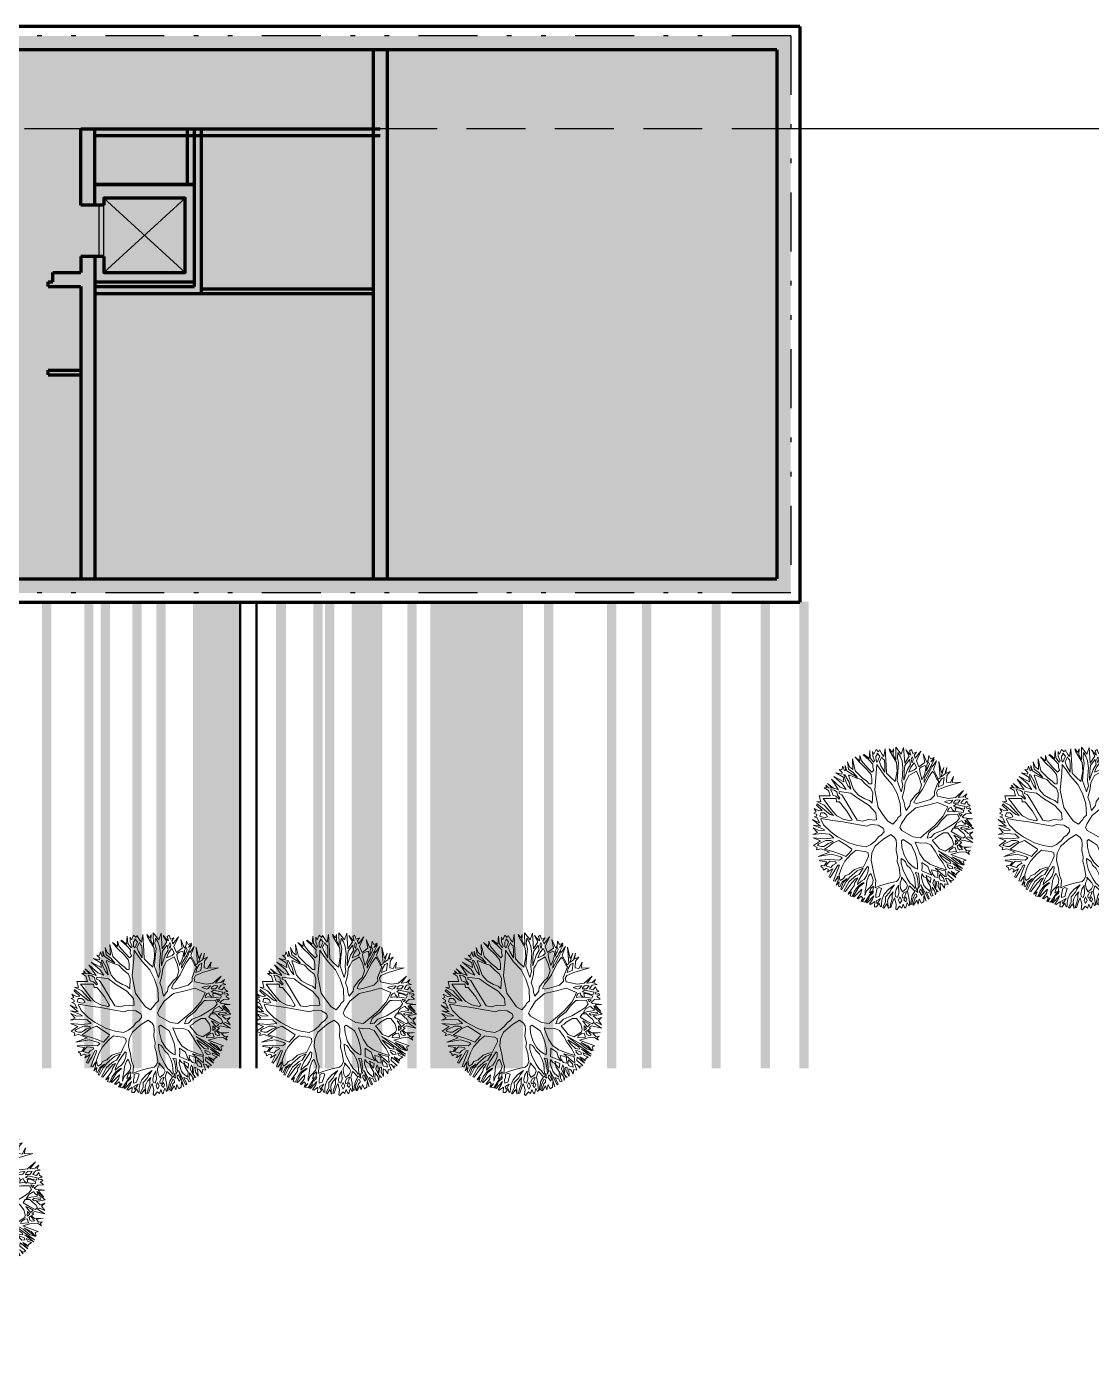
# Model space of a CAD drawing. Header units: metres. Extents: x -664657 to -643449, y -1076720 to -1062383.
# Drawn here: x -643548.4 to -643525.46, y -1071303.68 to -1071275.03 of the extents above; entities that cross this region are included whole.
import ezdxf

# ---------------------------------------------------------------- set-up
doc = ezdxf.new("R2010")
doc.units = ezdxf.units.M
doc.header["$LTSCALE"] = 0.1
doc.linetypes.add('DASHED', pattern=[19.05, 12.7, -6.35])
doc.linetypes.add('DIVIDE', pattern=[31.75, 12.7, -6.35, 0, -6.35, 0, -6.35])
doc.layers.get('0').update_dxf_attribs({"color": 8, "lineweight": 9})
doc.layers.add('AA_THER_silná', color=1, linetype='Continuous', lineweight=70)
doc.layers.add('AA_THER_STAFAZ', color=252, linetype='Continuous', lineweight=0)
for name, color, linetype in [('AA_THER_slabá', 4, 'Continuous'), ('AA_THER_srafy', 52, 'Continuous'), ('AA_THER_ZELEŇ', 53, 'Continuous'), ('AA_THER_čerchovaná', 84, 'DIVIDE'), ('AA_THER_čárkovaná', 5, 'DASHED')]:
    doc.layers.add(name, color=color, linetype=linetype)

# ---------------------------------------------------------------- blocks, each defined once
blk = doc.blocks.new('A$C0C461CEA')
for p, q in [((0.063, 0.606), (-0.009, 0.765)), ((-0.009, 0.765), (0.101, 0.706)), ((0.101, 0.706), (0.094, 0.804)), ((0.094, 0.804), (0.195, 0.61)), ((0.214, 0.725), (0.134, 0.788)), ((0.134, 0.788), (0.212, 0.751)), ((0.191, 0.795), (0.205, 0.826)), ((0.231, 0.749), (0.191, 0.795)), ((0.205, 0.826), (0.247, 0.779)), ((0.212, 0.751), (0.231, 0.749)), ((0.247, 0.779), (0.283, 0.818)), ((0.283, 0.818), (0.273, 0.766)), ((0.273, 0.766), (0.303, 0.735)), ((0.303, 0.735), (0.335, 0.855)), ((0.335, 0.855), (0.332, 0.706)), ((0.448, 0.732), (0.381, 0.832)), ((0.381, 0.832), (0.473, 0.745)), ((0.483, 0.777), (0.463, 0.845)), ((0.463, 0.845), (0.503, 0.812)), ((0.473, 0.745), (0.483, 0.777)), ((0.49, 0.711), (0.491, 0.762)), ((0.491, 0.762), (0.519, 0.739)), ((0.503, 0.812), (0.541, 0.849)), ((0.541, 0.849), (0.523, 0.775)), ((0.523, 0.775), (0.552, 0.829)), ((0.552, 0.829), (0.55, 0.733)), ((0.572, 0.716), (0.592, 0.82)), ((0.592, 0.82), (0.599, 0.69)), ((0.732, 0.619), (0.623, 0.824)), ((0.623, 0.824), (0.721, 0.691)), ((0.721, 0.691), (0.725, 0.772)), ((0.725, 0.772), (0.739, 0.638)), ((0.773, 0.691), (0.762, 0.79)), ((0.762, 0.79), (0.78, 0.708)), ((0.782, 0.71), (0.826, 0.755)), ((0.826, 0.755), (0.807, 0.687)), ((-0.291, 0.473), (-0.326, 0.577)), ((-0.326, 0.577), (-0.279, 0.488)), ((-0.256, 0.522), (-0.284, 0.582)), ((-0.284, 0.582), (-0.25, 0.553)), ((-0.25, 0.553), (-0.251, 0.627)), ((-0.251, 0.627), (-0.205, 0.61)), ((-0.215, 0.587), (-0.164, 0.562)), ((-0.208, 0.57), (-0.215, 0.587)), ((-0.212, 0.536), (-0.208, 0.57)), ((-0.205, 0.61), (-0.205, 0.641)), ((-0.205, 0.641), (-0.143, 0.596)), ((-0.164, 0.562), (-0.163, 0.47)), ((-0.143, 0.596), (-0.108, 0.579)), ((-0.134, 0.562), (-0.138, 0.487)), ((-0.108, 0.579), (-0.136, 0.688)), ((-0.136, 0.688), (-0.031, 0.479)), ((-0.111, 0.544), (-0.134, 0.562)), ((-0.062, 0.681), (-0.084, 0.71)), ((-0.084, 0.71), (-0.025, 0.681)), ((0.086, 0.573), (-0.062, 0.681)), ((-0.025, 0.681), (-0.029, 0.73)), ((-0.029, 0.73), (-0.001, 0.656)), ((-0.001, 0.656), (0.063, 0.606)), ((0.049, 0.709), (0.1, 0.674)), ((0.071, 0.64), (0.049, 0.709)), ((0.115, 0.58), (0.071, 0.64)), ((0.141, 0.467), (0.086, 0.573)), ((0.1, 0.674), (0.148, 0.626)), ((0.154, 0.458), (0.115, 0.58)), ((0.148, 0.626), (0.198, 0.54)), ((0.195, 0.61), (0.214, 0.725)), ((0.212, 0.581), (0.226, 0.644)), ((0.236, 0.499), (0.212, 0.581)), ((0.226, 0.644), (0.236, 0.684)), ((0.236, 0.684), (0.278, 0.625)), ((0.256, 0.734), (0.28, 0.713)), ((0.257, 0.695), (0.256, 0.734)), ((0.272, 0.676), (0.257, 0.695)), ((0.278, 0.625), (0.267, 0.543)), ((0.291, 0.657), (0.272, 0.676)), ((0.28, 0.713), (0.29, 0.678)), ((0.29, 0.678), (0.291, 0.657)), ((0.298, 0.594), (0.316, 0.668)), ((0.299, 0.519), (0.298, 0.594)), ((0.359, 0.578), (0.299, 0.519)), ((0.316, 0.668), (0.354, 0.641)), ((0.392, 0.572), (0.318, 0.477)), ((0.332, 0.706), (0.398, 0.641)), ((0.354, 0.641), (0.373, 0.618)), ((0.373, 0.618), (0.359, 0.578)), ((0.469, 0.501), (0.392, 0.572)), ((0.398, 0.641), (0.448, 0.732)), ((0.419, 0.639), (0.417, 0.618)), ((0.417, 0.618), (0.449, 0.568)), ((0.438, 0.663), (0.419, 0.639)), ((0.471, 0.697), (0.438, 0.663)), ((0.449, 0.568), (0.492, 0.518)), ((0.482, 0.682), (0.471, 0.697)), ((0.492, 0.669), (0.482, 0.682)), ((0.505, 0.682), (0.49, 0.711)), ((0.503, 0.634), (0.492, 0.669)), ((0.512, 0.575), (0.503, 0.634)), ((0.518, 0.634), (0.505, 0.682)), ((0.511, 0.491), (0.512, 0.575)), ((0.519, 0.739), (0.518, 0.634)), ((0.53, 0.531), (0.539, 0.622)), ((0.539, 0.622), (0.547, 0.66)), ((0.544, 0.723), (0.568, 0.689)), ((0.547, 0.66), (0.544, 0.723)), ((0.55, 0.733), (0.572, 0.716)), ((0.562, 0.609), (0.551, 0.471)), ((0.568, 0.689), (0.562, 0.609)), ((0.581, 0.563), (0.574, 0.456)), ((0.6, 0.66), (0.581, 0.563)), ((0.599, 0.69), (0.656, 0.641)), ((0.629, 0.644), (0.6, 0.66)), ((0.699, 0.587), (0.629, 0.644)), ((0.656, 0.641), (0.716, 0.594)), ((0.735, 0.569), (0.699, 0.587)), ((0.716, 0.594), (0.732, 0.619)), ((0.736, 0.502), (0.735, 0.569)), ((0.739, 0.638), (0.773, 0.691)), ((0.756, 0.617), (0.75, 0.55)), ((0.785, 0.647), (0.756, 0.617)), ((0.78, 0.708), (0.782, 0.71)), ((0.811, 0.549), (0.785, 0.647)), ((0.807, 0.687), (0.84, 0.599)), ((0.84, 0.599), (0.888, 0.613)), ((1.024, 0.679), (0.847, 0.53)), ((0.888, 0.613), (0.897, 0.711)), ((0.897, 0.711), (0.915, 0.627)), ((0.915, 0.627), (1.024, 0.679)), ((1.039, 0.454), (1.103, 0.589)), ((1.103, 0.589), (1.074, 0.465)), ((1.137, 0.506), (1.166, 0.562)), ((1.166, 0.562), (1.164, 0.508)), ((-0.436, 0.238), (-0.503, 0.376)), ((-0.503, 0.376), (-0.397, 0.235)), ((-0.394, 0.371), (-0.482, 0.412)), ((-0.482, 0.412), (-0.394, 0.388)), ((-0.394, 0.388), (-0.424, 0.459)), ((-0.424, 0.459), (-0.372, 0.399)), ((-0.386, 0.487), (-0.377, 0.497)), ((-0.28, 0.452), (-0.386, 0.487)), ((-0.377, 0.497), (-0.291, 0.473)), ((-0.372, 0.399), (-0.265, 0.347)), ((-0.209, 0.421), (-0.28, 0.452)), ((-0.279, 0.488), (-0.209, 0.448)), ((-0.207, 0.472), (-0.256, 0.522)), ((-0.186, 0.48), (-0.212, 0.536)), ((-0.209, 0.448), (-0.207, 0.472)), ((-0.194, 0.381), (-0.209, 0.421)), ((-0.162, 0.346), (-0.194, 0.381)), ((-0.163, 0.47), (-0.186, 0.48)), ((-0.157, 0.436), (-0.114, 0.321)), ((-0.081, 0.391), (-0.157, 0.436)), ((-0.138, 0.487), (-0.095, 0.443)), ((-0.084, 0.536), (-0.111, 0.544)), ((-0.095, 0.443), (-0.013, 0.385)), ((-0.05, 0.471), (-0.084, 0.536)), ((0.012, 0.333), (-0.081, 0.391)), ((-0.013, 0.385), (-0.05, 0.471)), ((-0.031, 0.479), (0.019, 0.379)), ((0.019, 0.379), (0.096, 0.349)), ((0.175, 0.322), (0.141, 0.467)), ((0.193, 0.345), (0.154, 0.458)), ((0.198, 0.54), (0.234, 0.438)), ((0.234, 0.438), (0.258, 0.367)), ((0.281, 0.388), (0.236, 0.499)), ((0.267, 0.543), (0.281, 0.388)), ((0.314, 0.414), (0.309, 0.363)), ((0.318, 0.477), (0.314, 0.414)), ((0.532, 0.422), (0.469, 0.501)), ((0.492, 0.518), (0.511, 0.491)), ((0.551, 0.471), (0.53, 0.531)), ((0.54, 0.324), (0.532, 0.422)), ((0.571, 0.374), (0.551, 0.283)), ((0.574, 0.456), (0.571, 0.374)), ((0.738, 0.409), (0.736, 0.502)), ((0.76, 0.363), (0.738, 0.409)), ((0.75, 0.55), (0.759, 0.494)), ((0.759, 0.494), (0.811, 0.549)), ((0.772, 0.454), (0.768, 0.41)), ((0.768, 0.41), (0.8, 0.37)), ((0.847, 0.53), (0.772, 0.454)), ((0.8, 0.37), (0.955, 0.401)), ((0.983, 0.384), (0.943, 0.354)), ((0.955, 0.401), (1.039, 0.454)), ((1.022, 0.404), (0.983, 0.384)), ((1.008, 0.359), (1.022, 0.404)), ((1.06, 0.421), (1.046, 0.396)), ((1.046, 0.396), (1.046, 0.37)), ((1.046, 0.37), (1.102, 0.394)), ((1.085, 0.438), (1.06, 0.421)), ((1.074, 0.465), (1.137, 0.506)), ((1.151, 0.377), (1.084, 0.364)), ((1.117, 0.447), (1.085, 0.438)), ((1.102, 0.394), (1.117, 0.447)), ((1.154, 0.472), (1.142, 0.409)), ((1.142, 0.409), (1.193, 0.416)), ((1.216, 0.393), (1.151, 0.377)), ((1.213, 0.508), (1.154, 0.472)), ((1.164, 0.508), (1.213, 0.508)), ((1.193, 0.416), (1.206, 0.47)), ((1.206, 0.47), (1.232, 0.441)), ((1.216, 0.353), (1.216, 0.393)), ((1.232, 0.441), (1.276, 0.429)), ((1.276, 0.429), (1.239, 0.399)), ((1.239, 0.399), (1.239, 0.378)), ((1.239, 0.378), (1.266, 0.383)), ((1.266, 0.383), (1.281, 0.398)), ((1.308, 0.383), (1.275, 0.358)), ((1.281, 0.398), (1.308, 0.383)), ((-0.577, 0.172), (-0.583, 0.229)), ((-0.583, 0.229), (-0.536, 0.174)), ((-0.526, 0.187), (-0.556, 0.247)), ((-0.556, 0.247), (-0.505, 0.187)), ((-0.495, 0.221), (-0.55, 0.309)), ((-0.55, 0.309), (-0.495, 0.256)), ((-0.536, 0.174), (-0.526, 0.187)), ((-0.505, 0.187), (-0.335, 0.163)), ((-0.495, 0.256), (-0.436, 0.238)), ((-0.415, 0.205), (-0.495, 0.221)), ((-0.335, 0.163), (-0.415, 0.205)), ((-0.397, 0.235), (-0.263, 0.181)), ((-0.256, 0.32), (-0.394, 0.371)), ((-0.265, 0.347), (-0.176, 0.312)), ((-0.174, 0.275), (-0.256, 0.32)), ((-0.176, 0.312), (-0.162, 0.346)), ((-0.142, 0.224), (-0.174, 0.275)), ((-0.114, 0.159), (-0.142, 0.224)), ((-0.114, 0.321), (-0.04, 0.095)), ((0.154, 0.269), (0.012, 0.333)), ((0.096, 0.349), (0.175, 0.322)), ((0.266, 0.178), (0.154, 0.269)), ((0.24, 0.295), (0.193, 0.345)), ((0.308, 0.222), (0.24, 0.295)), ((0.258, 0.367), (0.296, 0.309)), ((0.296, 0.309), (0.308, 0.222)), ((0.309, 0.363), (0.334, 0.286)), ((0.334, 0.286), (0.348, 0.221)), ((0.348, 0.221), (0.354, 0.16)), ((0.485, 0.148), (0.513, 0.258)), ((0.513, 0.258), (0.54, 0.324)), ((0.534, 0.218), (0.533, 0.155)), ((0.551, 0.283), (0.534, 0.218)), ((0.567, 0.153), (0.619, 0.192)), ((0.726, 0.197), (0.588, 0.099)), ((0.619, 0.192), (0.694, 0.255)), ((0.694, 0.255), (0.731, 0.289)), ((0.834, 0.289), (0.726, 0.197)), ((0.731, 0.289), (0.76, 0.363)), ((0.992, 0.29), (0.834, 0.289)), ((0.943, 0.354), (0.922, 0.336)), ((0.922, 0.336), (0.992, 0.342)), ((0.985, 0.138), (0.99, 0.219)), ((0.99, 0.219), (0.992, 0.29)), ((0.992, 0.342), (1.008, 0.359)), ((1.019, 0.28), (1.014, 0.25)), ((1.014, 0.25), (1.022, 0.223)), ((1.04, 0.305), (1.019, 0.28)), ((1.022, 0.223), (1.057, 0.251)), ((1.054, 0.196), (1.029, 0.181)), ((1.065, 0.28), (1.04, 0.305)), ((1.161, 0.247), (1.054, 0.196)), ((1.057, 0.251), (1.11, 0.266)), ((1.084, 0.364), (1.065, 0.329)), ((1.065, 0.329), (1.216, 0.353)), ((1.11, 0.266), (1.065, 0.28)), ((1.115, 0.327), (1.094, 0.318)), ((1.094, 0.318), (1.123, 0.272)), ((1.157, 0.334), (1.115, 0.327)), ((1.123, 0.272), (1.221, 0.303)), ((1.223, 0.332), (1.157, 0.334)), ((1.207, 0.21), (1.161, 0.247)), ((1.221, 0.277), (1.173, 0.268)), ((1.173, 0.268), (1.209, 0.239)), ((1.193, 0.151), (1.207, 0.21)), ((1.249, 0.194), (1.201, 0.132)), ((1.209, 0.239), (1.221, 0.277)), ((1.221, 0.303), (1.223, 0.332)), ((1.265, 0.299), (1.236, 0.242)), ((1.236, 0.242), (1.263, 0.236)), ((1.268, 0.179), (1.249, 0.194)), ((1.263, 0.236), (1.379, 0.275)), ((1.336, 0.335), (1.265, 0.299)), ((1.275, 0.358), (1.336, 0.335)), ((1.411, 0.18), (1.289, 0.213)), ((1.289, 0.213), (1.317, 0.184)), ((1.379, 0.275), (1.301, 0.236)), ((1.301, 0.236), (1.411, 0.18)), ((-0.493, -0.002), (-0.644, 0.041)), ((-0.644, 0.041), (-0.485, 0.03)), ((-0.635, 0.101), (-0.551, 0.117)), ((-0.519, 0.086), (-0.635, 0.101)), ((-0.612, 0.165), (-0.577, 0.172)), ((-0.557, 0.142), (-0.612, 0.165)), ((-0.551, 0.117), (-0.557, 0.142)), ((-0.509, 0.126), (-0.526, 0.126)), ((-0.526, 0.126), (-0.492, 0.08)), ((-0.485, 0.03), (-0.519, 0.086)), ((-0.416, 0.057), (-0.509, 0.126)), ((-0.492, 0.08), (-0.453, 0.038)), ((-0.444, 0.15), (-0.46, 0.141)), ((-0.46, 0.141), (-0.318, -0.013)), ((-0.453, 0.038), (-0.411, 0.003)), ((-0.353, 0.149), (-0.444, 0.15)), ((-0.354, -0.026), (-0.416, 0.057)), ((-0.411, 0.003), (-0.354, -0.026)), ((-0.273, 0.155), (-0.353, 0.149)), ((-0.191, 0.121), (-0.273, 0.155)), ((-0.263, 0.181), (-0.194, 0.167)), ((-0.194, 0.167), (-0.145, 0.146)), ((-0.099, 0.096), (-0.191, 0.121)), ((-0.145, 0.146), (-0.114, 0.159)), ((-0.05, 0.048), (-0.099, 0.096)), ((0, -0.086), (-0.05, 0.048)), ((-0.04, 0.095), (0.101, -0.11)), ((0.364, 0.065), (0.266, 0.178)), ((0.354, 0.16), (0.409, 0.103)), ((0.435, -0.079), (0.364, 0.065)), ((0.409, 0.103), (0.439, 0.053)), ((0.439, 0.053), (0.476, 0.01)), ((0.476, 0.01), (0.498, 0.096)), ((0.498, 0.096), (0.485, 0.148)), ((0.588, 0.099), (0.514, -0.053)), ((0.533, 0.155), (0.567, 0.153)), ((0.934, -0.024), (0.985, 0.138)), ((0.99, 0.078), (0.966, -0.017)), ((1.029, 0.181), (0.99, 0.078)), ((1.064, -0.035), (1.15, 0.081)), ((1.15, 0.081), (1.193, 0.151)), ((1.184, 0.044), (1.176, -0.007)), ((1.242, 0.072), (1.184, 0.044)), ((1.201, 0.118), (1.192, 0.06)), ((1.192, 0.06), (1.242, 0.105)), ((1.201, 0.132), (1.201, 0.118)), ((1.242, 0.105), (1.277, 0.128)), ((1.297, 0.051), (1.242, 0.072)), ((1.314, 0.169), (1.268, 0.179)), ((1.294, 0.108), (1.276, 0.086)), ((1.276, 0.086), (1.305, 0.077)), ((1.277, 0.128), (1.319, 0.158)), ((1.327, 0.131), (1.294, 0.108)), ((1.347, 0.037), (1.297, 0.051)), ((1.305, 0.077), (1.384, 0.138)), ((1.319, 0.158), (1.314, 0.169)), ((1.317, 0.184), (1.443, 0.155)), ((1.367, 0.149), (1.327, 0.131)), ((1.443, 0.155), (1.34, 0.081)), ((1.34, 0.081), (1.406, 0.061)), ((1.386, 0.006), (1.347, 0.037)), ((1.384, 0.138), (1.367, 0.149)), ((1.367, -0.026), (1.386, 0.006)), ((1.421, 0.016), (1.398, -0.011)), ((1.406, 0.061), (1.454, 0.109)), ((1.495, 0.013), (1.421, 0.016)), ((1.454, 0.109), (1.431, 0.05)), ((1.431, 0.05), (1.495, 0.013)), ((-0.701, -0.157), (-0.672, -0.144)), ((-0.634, -0.167), (-0.701, -0.157)), ((-0.672, -0.144), (-0.697, -0.115)), ((-0.697, -0.115), (-0.649, -0.134)), ((-0.599, -0.118), (-0.687, -0.081)), ((-0.687, -0.081), (-0.582, -0.108)), ((-0.508, -0.101), (-0.659, -0.004)), ((-0.659, -0.004), (-0.5, -0.057)), ((-0.649, -0.134), (-0.599, -0.118)), ((-0.583, -0.227), (-0.634, -0.167)), ((-0.561, -0.129), (-0.611, -0.142)), ((-0.611, -0.142), (-0.575, -0.175)), ((-0.582, -0.108), (-0.544, -0.105)), ((-0.575, -0.175), (-0.552, -0.204)), ((-0.519, -0.137), (-0.561, -0.129)), ((-0.544, -0.105), (-0.508, -0.101)), ((-0.491, -0.179), (-0.519, -0.137)), ((-0.5, -0.057), (-0.412, -0.054)), ((-0.412, -0.054), (-0.493, -0.002)), ((-0.33, -0.078), (-0.491, -0.12)), ((-0.491, -0.12), (-0.481, -0.145)), ((-0.444, -0.203), (-0.491, -0.179)), ((-0.481, -0.145), (-0.435, -0.149)), ((-0.435, -0.149), (-0.35, -0.207)), ((-0.208, -0.104), (-0.33, -0.078)), ((-0.318, -0.013), (-0.221, -0.06)), ((-0.221, -0.06), (-0.118, -0.072)), ((-0.023, -0.134), (-0.208, -0.104)), ((-0.118, -0.072), (-0.051, -0.067)), ((-0.051, -0.067), (0, -0.086)), ((0.101, -0.19), (-0.023, -0.134)), ((0.101, -0.11), (0.215, -0.18)), ((0.215, -0.18), (0.302, -0.23)), ((0.386, -0.241), (0.412, -0.157)), ((0.412, -0.132), (0.435, -0.079)), ((0.412, -0.157), (0.412, -0.132)), ((0.514, -0.053), (0.492, -0.182)), ((0.492, -0.182), (0.493, -0.246)), ((0.814, -0.262), (0.864, -0.159)), ((0.864, -0.159), (0.934, -0.024)), ((0.908, -0.119), (0.897, -0.15)), ((0.897, -0.15), (0.901, -0.228)), ((0.966, -0.017), (0.908, -0.119)), ((0.946, -0.198), (0.973, -0.127)), ((0.973, -0.127), (1.064, -0.035)), ((1.026, -0.151), (1.009, -0.187)), ((1.084, -0.067), (1.026, -0.151)), ((1.138, -0.047), (1.084, -0.067)), ((1.225, -0.095), (1.138, -0.047)), ((1.176, -0.007), (1.277, -0.02)), ((1.271, -0.153), (1.225, -0.095)), ((1.231, -0.04), (1.321, -0.091)), ((1.289, -0.041), (1.231, -0.04)), ((1.276, -0.187), (1.271, -0.153)), ((1.277, -0.02), (1.367, -0.026)), ((1.324, -0.116), (1.277, -0.096)), ((1.277, -0.096), (1.303, -0.157)), ((1.346, -0.047), (1.289, -0.041)), ((1.303, -0.157), (1.324, -0.116)), ((1.321, -0.091), (1.346, -0.047)), ((1.347, -0.14), (1.333, -0.161)), ((1.333, -0.161), (1.36, -0.194)), ((1.374, -0.053), (1.346, -0.093)), ((1.346, -0.093), (1.374, -0.091)), ((1.368, -0.148), (1.347, -0.14)), ((1.374, -0.091), (1.353, -0.129)), ((1.353, -0.129), (1.41, -0.147)), ((1.4, -0.166), (1.368, -0.148)), ((1.514, -0.029), (1.374, -0.053)), ((1.389, -0.194), (1.421, -0.179)), ((1.398, -0.011), (1.514, -0.029)), ((1.421, -0.179), (1.4, -0.166)), ((1.41, -0.147), (1.519, -0.094)), ((1.519, -0.094), (1.431, -0.145)), ((1.431, -0.145), (1.486, -0.17)), ((1.486, -0.17), (1.527, -0.148)), ((1.527, -0.148), (1.511, -0.184)), ((1.511, -0.184), (1.541, -0.201)), ((-0.722, -0.374), (-0.67, -0.354)), ((-0.721, -0.288), (-0.583, -0.227)), ((-0.67, -0.354), (-0.721, -0.288)), ((-0.49, -0.229), (-0.658, -0.302)), ((-0.658, -0.302), (-0.588, -0.343)), ((-0.588, -0.343), (-0.459, -0.411)), ((-0.552, -0.204), (-0.506, -0.197)), ((-0.506, -0.197), (-0.448, -0.22)), ((-0.465, -0.267), (-0.49, -0.229)), ((-0.431, -0.251), (-0.465, -0.267)), ((-0.448, -0.22), (-0.444, -0.203)), ((-0.402, -0.266), (-0.431, -0.251)), ((-0.281, -0.328), (-0.402, -0.266)), ((-0.35, -0.207), (-0.2, -0.314)), ((-0.167, -0.411), (-0.281, -0.328)), ((-0.2, -0.314), (-0.141, -0.358)), ((-0.141, -0.358), (-0.098, -0.387)), ((-0.098, -0.387), (-0.025, -0.371)), ((-0.025, -0.371), (0.046, -0.318)), ((0.046, -0.318), (0.128, -0.29)), ((0.101, -0.37), (0.06, -0.41)), ((0.147, -0.271), (0.101, -0.19)), ((0.202, -0.337), (0.101, -0.37)), ((0.128, -0.29), (0.147, -0.271)), ((0.284, -0.347), (0.202, -0.337)), ((0.301, -0.364), (0.284, -0.347)), ((0.313, -0.389), (0.301, -0.364)), ((0.302, -0.23), (0.386, -0.241)), ((0.493, -0.246), (0.533, -0.274)), ((0.533, -0.274), (0.71, -0.29)), ((0.71, -0.29), (0.814, -0.262)), ((0.773, -0.347), (0.846, -0.329)), ((0.833, -0.407), (0.773, -0.347)), ((0.846, -0.329), (0.914, -0.295)), ((0.901, -0.228), (0.946, -0.198)), ((0.914, -0.295), (0.987, -0.292)), ((1.009, -0.187), (0.98, -0.225)), ((0.98, -0.225), (1.12, -0.297)), ((0.987, -0.292), (1.076, -0.35)), ((1.076, -0.35), (1.146, -0.402)), ((1.12, -0.297), (1.208, -0.294)), ((1.322, -0.346), (1.122, -0.328)), ((1.122, -0.328), (1.314, -0.377)), ((1.146, -0.366), (1.331, -0.398)), ((1.205, -0.406), (1.146, -0.366)), ((1.208, -0.294), (1.276, -0.187)), ((1.287, -0.212), (1.256, -0.26)), ((1.256, -0.26), (1.262, -0.288)), ((1.262, -0.288), (1.356, -0.236)), ((1.318, -0.192), (1.287, -0.212)), ((1.394, -0.229), (1.298, -0.308)), ((1.298, -0.308), (1.389, -0.301)), ((1.356, -0.236), (1.318, -0.192)), ((1.436, -0.382), (1.322, -0.346)), ((1.439, -0.334), (1.334, -0.329)), ((1.334, -0.329), (1.521, -0.375)), ((1.36, -0.194), (1.389, -0.194)), ((1.389, -0.301), (1.527, -0.295)), ((1.476, -0.191), (1.394, -0.229)), ((1.513, -0.369), (1.439, -0.334)), ((1.541, -0.201), (1.476, -0.191)), ((1.527, -0.295), (1.496, -0.321)), ((1.496, -0.321), (1.528, -0.358)), ((1.528, -0.358), (1.513, -0.369)), ((-0.605, -0.381), (-0.722, -0.374)), ((-0.671, -0.512), (-0.715, -0.477)), ((-0.715, -0.477), (-0.643, -0.483)), ((-0.705, -0.422), (-0.705, -0.403)), ((-0.705, -0.403), (-0.475, -0.468)), ((-0.602, -0.457), (-0.705, -0.422)), ((-0.697, -0.539), (-0.671, -0.512)), ((-0.651, -0.541), (-0.697, -0.539)), ((-0.643, -0.564), (-0.651, -0.541)), ((-0.643, -0.483), (-0.602, -0.457)), ((-0.562, -0.478), (-0.608, -0.497)), ((-0.608, -0.497), (-0.603, -0.545)), ((-0.429, -0.459), (-0.605, -0.381)), ((-0.603, -0.545), (-0.555, -0.54)), ((-0.439, -0.537), (-0.569, -0.566)), ((-0.528, -0.49), (-0.562, -0.478)), ((-0.555, -0.54), (-0.523, -0.534)), ((-0.5, -0.512), (-0.528, -0.49)), ((-0.523, -0.534), (-0.5, -0.512)), ((-0.475, -0.468), (-0.429, -0.459)), ((-0.459, -0.411), (-0.383, -0.446)), ((-0.274, -0.489), (-0.439, -0.537)), ((-0.383, -0.446), (-0.284, -0.456)), ((-0.284, -0.456), (-0.182, -0.436)), ((-0.099, -0.448), (-0.274, -0.489)), ((-0.182, -0.436), (-0.167, -0.411)), ((0.06, -0.41), (-0.099, -0.448)), ((0.215, -0.623), (0.252, -0.551)), ((0.252, -0.551), (0.271, -0.484)), ((0.271, -0.484), (0.295, -0.448)), ((0.309, -0.559), (0.276, -0.629)), ((0.295, -0.448), (0.313, -0.389)), ((0.348, -0.481), (0.309, -0.559)), ((0.414, -0.386), (0.348, -0.481)), ((0.482, -0.404), (0.414, -0.386)), ((0.518, -0.429), (0.482, -0.404)), ((0.544, -0.477), (0.518, -0.429)), ((0.574, -0.561), (0.544, -0.477)), ((0.601, -0.382), (0.587, -0.408)), ((0.587, -0.408), (0.628, -0.487)), ((0.66, -0.39), (0.601, -0.382)), ((0.628, -0.487), (0.7, -0.576)), ((0.74, -0.406), (0.66, -0.39)), ((0.768, -0.431), (0.74, -0.406)), ((0.831, -0.489), (0.768, -0.431)), ((0.885, -0.552), (0.831, -0.489)), ((0.896, -0.469), (0.833, -0.407)), ((0.927, -0.618), (0.885, -0.552)), ((0.987, -0.527), (0.896, -0.469)), ((1.063, -0.541), (0.987, -0.527)), ((1.084, -0.55), (1.063, -0.541)), ((1.24, -0.542), (1.084, -0.55)), ((1.146, -0.402), (1.247, -0.462)), ((1.271, -0.556), (1.173, -0.572)), ((1.293, -0.438), (1.205, -0.406)), ((1.328, -0.531), (1.24, -0.542)), ((1.247, -0.462), (1.328, -0.531)), ((1.32, -0.545), (1.271, -0.556)), ((1.35, -0.423), (1.293, -0.438)), ((1.308, -0.455), (1.382, -0.454)), ((1.323, -0.478), (1.308, -0.455)), ((1.314, -0.377), (1.526, -0.421)), ((1.362, -0.62), (1.32, -0.545)), ((1.367, -0.498), (1.323, -0.478)), ((1.331, -0.398), (1.35, -0.423)), ((1.492, -0.575), (1.361, -0.539)), ((1.361, -0.539), (1.376, -0.585)), ((1.403, -0.475), (1.367, -0.498)), ((1.526, -0.421), (1.375, -0.412)), ((1.375, -0.412), (1.53, -0.449)), ((1.382, -0.454), (1.403, -0.475)), ((1.434, -0.521), (1.395, -0.521)), ((1.395, -0.521), (1.492, -0.575)), ((1.53, -0.449), (1.415, -0.452)), ((1.415, -0.452), (1.445, -0.477)), ((1.485, -0.543), (1.434, -0.521)), ((1.521, -0.375), (1.436, -0.382)), ((1.445, -0.477), (1.505, -0.474)), ((1.505, -0.474), (1.477, -0.522)), ((1.477, -0.522), (1.485, -0.543)), ((-0.537, -0.67), (-0.676, -0.63)), ((-0.676, -0.63), (-0.569, -0.633)), ((-0.67, -0.585), (-0.643, -0.564)), ((-0.628, -0.583), (-0.67, -0.585)), ((-0.639, -0.698), (-0.537, -0.67)), ((-0.507, -0.691), (-0.639, -0.698)), ((-0.569, -0.633), (-0.628, -0.583)), ((-0.54, -0.767), (-0.622, -0.732)), ((-0.622, -0.732), (-0.532, -0.735)), ((-0.569, -0.566), (-0.571, -0.578)), ((-0.571, -0.578), (-0.503, -0.638)), ((-0.532, -0.735), (-0.456, -0.699)), ((-0.456, -0.699), (-0.507, -0.691)), ((-0.503, -0.638), (-0.373, -0.687)), ((-0.374, -0.724), (-0.483, -0.76)), ((-0.416, -0.81), (-0.302, -0.746)), ((-0.302, -0.746), (-0.374, -0.724)), ((-0.373, -0.687), (-0.256, -0.714)), ((-0.256, -0.714), (-0.076, -0.727)), ((-0.076, -0.727), (0.048, -0.713)), ((0.048, -0.713), (0.165, -0.682)), ((0.185, -0.745), (0.103, -0.771)), ((0.165, -0.682), (0.215, -0.623)), ((0.227, -0.745), (0.185, -0.745)), ((0.25, -0.786), (0.227, -0.745)), ((0.276, -0.629), (0.273, -0.73)), ((0.273, -0.73), (0.303, -0.824)), ((0.627, -0.632), (0.574, -0.561)), ((0.648, -0.697), (0.627, -0.632)), ((0.706, -0.765), (0.648, -0.697)), ((0.68, -0.635), (0.71, -0.698)), ((0.723, -0.641), (0.68, -0.635)), ((0.7, -0.576), (0.793, -0.643)), ((0.71, -0.698), (0.771, -0.775)), ((0.755, -0.654), (0.723, -0.641)), ((0.793, -0.687), (0.755, -0.654)), ((0.793, -0.643), (0.86, -0.669)), ((0.861, -0.713), (0.793, -0.687)), ((0.86, -0.669), (0.919, -0.683)), ((0.923, -0.765), (0.861, -0.713)), ((0.919, -0.683), (0.953, -0.683)), ((0.953, -0.683), (0.927, -0.618)), ((0.943, -0.738), (0.987, -0.729)), ((0.979, -0.769), (0.943, -0.738)), ((0.973, -0.572), (1.072, -0.589)), ((0.997, -0.622), (0.973, -0.572)), ((0.987, -0.729), (1.026, -0.796)), ((1.018, -0.681), (0.997, -0.622)), ((1.087, -0.68), (1.018, -0.681)), ((1.033, -0.716), (1.053, -0.774)), ((1.078, -0.743), (1.033, -0.716)), ((1.072, -0.589), (1.119, -0.642)), ((1.111, -0.744), (1.078, -0.743)), ((1.171, -0.679), (1.087, -0.68)), ((1.099, -0.713), (1.174, -0.717)), ((1.139, -0.759), (1.099, -0.713)), ((1.151, -0.786), (1.111, -0.744)), ((1.119, -0.642), (1.171, -0.679)), ((1.135, -0.61), (1.181, -0.601)), ((1.169, -0.658), (1.135, -0.61)), ((1.218, -0.683), (1.169, -0.658)), ((1.173, -0.572), (1.345, -0.623)), ((1.174, -0.717), (1.193, -0.78)), ((1.181, -0.601), (1.228, -0.603)), ((1.262, -0.674), (1.218, -0.683)), ((1.22, -0.716), (1.225, -0.775)), ((1.246, -0.741), (1.22, -0.716)), ((1.228, -0.603), (1.262, -0.674)), ((1.269, -0.792), (1.246, -0.741)), ((1.339, -0.652), (1.266, -0.621)), ((1.266, -0.621), (1.279, -0.67)), ((1.292, -0.73), (1.269, -0.733)), ((1.269, -0.733), (1.293, -0.833)), ((1.279, -0.67), (1.304, -0.696)), ((1.314, -0.791), (1.292, -0.73)), ((1.304, -0.696), (1.367, -0.69)), ((1.351, -0.74), (1.321, -0.736)), ((1.321, -0.736), (1.366, -0.826)), ((1.367, -0.69), (1.339, -0.652)), ((1.345, -0.623), (1.362, -0.62)), ((1.406, -0.775), (1.351, -0.74)), ((1.404, -0.631), (1.364, -0.641)), ((1.364, -0.641), (1.432, -0.706)), ((1.376, -0.585), (1.48, -0.613)), ((1.432, -0.706), (1.386, -0.715)), ((1.386, -0.715), (1.406, -0.775)), ((1.457, -0.664), (1.404, -0.631)), ((1.461, -0.634), (1.444, -0.636)), ((1.444, -0.636), (1.457, -0.664)), ((1.48, -0.613), (1.461, -0.634)), ((-0.483, -0.76), (-0.59, -0.822)), ((-0.59, -0.822), (-0.54, -0.767)), ((-0.568, -0.862), (-0.416, -0.81)), ((-0.457, -0.859), (-0.568, -0.862)), ((-0.519, -0.958), (-0.457, -0.859)), ((-0.463, -0.909), (-0.469, -0.936)), ((-0.469, -0.936), (-0.415, -0.93)), ((-0.446, -0.892), (-0.463, -0.909)), ((-0.388, -0.824), (-0.446, -0.892)), ((-0.415, -0.93), (-0.381, -0.913)), ((-0.329, -0.8), (-0.388, -0.824)), ((-0.381, -0.913), (-0.335, -0.847)), ((-0.322, -0.887), (-0.355, -0.942)), ((-0.355, -0.942), (-0.206, -0.924)), ((-0.335, -0.847), (-0.287, -0.798)), ((-0.287, -0.798), (-0.329, -0.8)), ((-0.283, -0.813), (-0.322, -0.887)), ((-0.221, -0.753), (-0.283, -0.813)), ((-0.092, -0.771), (-0.221, -0.753)), ((-0.206, -0.924), (-0.095, -0.918)), ((-0.095, -0.918), (-0.04, -0.918)), ((-0.004, -0.791), (-0.092, -0.771)), ((-0.04, -0.918), (-0.024, -0.869)), ((0.014, -0.86), (-0.027, -0.987)), ((-0.024, -0.869), (-0.002, -0.812)), ((-0.002, -0.812), (-0.004, -0.791)), ((0.055, -0.78), (0.014, -0.86)), ((0.103, -0.771), (0.055, -0.78)), ((0.243, -0.953), (0.249, -0.862)), ((0.249, -0.862), (0.25, -0.786)), ((0.292, -0.925), (0.277, -0.999)), ((0.309, -0.927), (0.292, -0.925)), ((0.303, -0.824), (0.376, -0.924)), ((0.33, -0.981), (0.309, -0.927)), ((0.376, -0.924), (0.427, -1.003)), ((0.766, -0.864), (0.706, -0.765)), ((0.75, -0.958), (0.766, -0.918)), ((0.766, -0.918), (0.766, -0.864)), ((0.771, -0.775), (0.873, -0.86)), ((0.789, -0.874), (0.884, -0.921)), ((0.804, -0.903), (0.789, -0.874)), ((0.804, -0.956), (0.804, -0.903)), ((0.873, -0.86), (0.932, -0.9)), ((0.884, -0.921), (0.914, -0.946)), ((0.975, -0.826), (0.923, -0.765)), ((0.932, -0.9), (0.98, -0.916)), ((1.031, -0.928), (0.975, -0.826)), ((1.005, -0.804), (0.979, -0.769)), ((0.98, -0.916), (1.029, -0.945)), ((1.045, -0.869), (1.005, -0.804)), ((1.026, -0.796), (1.051, -0.84)), ((1.029, -0.945), (1.031, -0.928)), ((1.075, -0.925), (1.045, -0.869)), ((1.05, -0.921), (1.086, -0.98)), ((1.051, -0.97), (1.05, -0.921)), ((1.051, -0.84), (1.075, -0.882)), ((1.053, -0.774), (1.127, -0.856)), ((1.075, -0.882), (1.075, -0.925)), ((1.259, -1.006), (1.085, -0.865)), ((1.085, -0.865), (1.242, -1.046)), ((1.098, -0.94), (1.107, -0.921)), ((1.107, -0.921), (1.156, -0.965)), ((1.127, -0.856), (1.163, -0.878)), ((1.193, -0.78), (1.139, -0.759)), ((1.217, -0.83), (1.151, -0.786)), ((1.163, -0.878), (1.239, -0.897)), ((1.249, -0.922), (1.189, -0.924)), ((1.189, -0.924), (1.265, -0.987)), ((1.239, -0.897), (1.217, -0.83)), ((1.225, -0.775), (1.289, -0.835)), ((1.293, -0.863), (1.24, -0.831)), ((1.24, -0.831), (1.264, -0.903)), ((1.281, -0.953), (1.249, -0.922)), ((1.264, -0.903), (1.302, -0.93)), ((1.289, -0.835), (1.269, -0.792)), ((1.302, -0.93), (1.281, -0.953)), ((1.293, -0.833), (1.345, -0.856)), ((1.327, -0.913), (1.293, -0.863)), ((1.366, -0.826), (1.314, -0.791)), ((1.345, -0.856), (1.318, -0.856)), ((1.318, -0.856), (1.327, -0.913)), ((-0.458, -0.964), (-0.519, -0.958)), ((-0.456, -0.999), (-0.458, -0.964)), ((-0.402, -0.959), (-0.456, -0.999)), ((-0.275, -0.955), (-0.402, -0.959)), ((-0.396, -1.075), (-0.275, -0.955)), ((-0.237, -0.968), (-0.396, -1.075)), ((-0.36, -1.114), (-0.235, -1.047)), ((-0.351, -1.121), (-0.36, -1.114)), ((-0.255, -1.094), (-0.351, -1.121)), ((-0.267, -1.159), (-0.255, -1.094)), ((-0.222, -1.071), (-0.242, -1.119)), ((-0.105, -0.95), (-0.237, -0.968)), ((-0.235, -1.047), (-0.102, -1.004)), ((-0.142, -1.045), (-0.222, -1.071)), ((-0.172, -1.146), (-0.16, -1.106)), ((-0.16, -1.106), (-0.125, -1.059)), ((-0.125, -1.059), (-0.142, -1.045)), ((-0.098, -1.074), (-0.109, -1.185)), ((-0.078, -0.962), (-0.105, -0.95)), ((-0.102, -1.004), (-0.078, -0.962)), ((-0.075, -1.069), (-0.098, -1.074)), ((-0.066, -1.3), (-0.075, -1.069)), ((-0.027, -0.987), (-0.034, -1.08)), ((-0.034, -1.08), (-0.027, -1.189)), ((0.102, -1.129), (0.142, -1.04)), ((0.184, -1.043), (0.122, -1.171)), ((0.142, -1.04), (0.206, -0.982)), ((0.143, -1.221), (0.197, -1.113)), ((0.246, -0.974), (0.184, -1.043)), ((0.197, -1.113), (0.23, -1.077)), ((0.206, -0.982), (0.243, -0.953)), ((0.23, -1.077), (0.246, -0.974)), ((0.264, -1.085), (0.258, -1.15)), ((0.277, -0.999), (0.264, -1.085)), ((0.294, -1.15), (0.321, -1.112)), ((0.321, -1.112), (0.333, -1.053)), ((0.333, -1.053), (0.33, -0.981)), ((0.374, -0.999), (0.362, -1.036)), ((0.362, -1.036), (0.365, -1.114)), ((0.365, -1.114), (0.382, -1.166)), ((0.41, -1.033), (0.374, -0.999)), ((0.444, -1.071), (0.41, -1.033)), ((0.427, -1.003), (0.48, -1.062)), ((0.457, -1.127), (0.444, -1.071)), ((0.48, -1.062), (0.512, -1.16)), ((0.512, -1.16), (0.558, -1.109)), ((0.558, -1.109), (0.631, -1.046)), ((0.631, -1.046), (0.693, -0.999)), ((0.692, -1.098), (0.664, -1.19)), ((0.746, -1.013), (0.692, -1.098)), ((0.693, -0.999), (0.75, -0.958)), ((0.726, -1.085), (0.746, -1.013)), ((0.726, -1.131), (0.726, -1.085)), ((0.766, -1.11), (0.745, -1.173)), ((0.77, -1.152), (0.766, -1.11)), ((0.79, -1.059), (0.793, -1.031)), ((0.802, -1.122), (0.79, -1.059)), ((0.793, -1.031), (0.796, -0.994)), ((0.796, -0.994), (0.85, -1.098)), ((0.813, -0.977), (0.804, -0.956)), ((0.841, -1.024), (0.813, -0.977)), ((0.885, -1.058), (0.841, -1.024)), ((0.85, -1.098), (0.854, -1.157)), ((0.914, -0.998), (0.885, -1.058)), ((0.903, -1.11), (0.906, -1.064)), ((0.924, -1.139), (0.903, -1.11)), ((0.906, -1.064), (0.934, -1.03)), ((0.914, -0.946), (0.914, -0.998)), ((0.934, -1.03), (0.94, -1.076)), ((0.939, -0.942), (0.95, -1.023)), ((0.95, -0.942), (0.939, -0.942)), ((0.94, -1.076), (0.939, -1.127)), ((0.949, -1.154), (0.955, -1.101)), ((1.04, -0.98), (0.95, -0.942)), ((0.95, -1.023), (1.001, -1.095)), ((0.955, -1.101), (0.983, -1.126)), ((1.001, -1.095), (1.036, -1.157)), ((1.032, -1.052), (1.04, -0.98)), ((1.059, -1.178), (1.032, -1.052)), ((1.086, -0.98), (1.051, -0.97)), ((1.059, -1.012), (1.058, -1.092)), ((1.058, -1.092), (1.075, -1.163)), ((1.08, -1.009), (1.059, -1.012)), ((1.097, -1.037), (1.08, -1.009)), ((1.085, -1.069), (1.097, -1.037)), ((1.092, -1.167), (1.085, -1.069)), ((1.105, -0.963), (1.098, -0.94)), ((1.115, -1.083), (1.103, -1.165)), ((1.156, -0.996), (1.105, -0.963)), ((1.155, -1.127), (1.115, -1.083)), ((1.192, -1.097), (1.14, -1.053)), ((1.14, -1.053), (1.155, -1.127)), ((1.156, -0.965), (1.156, -0.996)), ((1.242, -1.046), (1.185, -0.992)), ((1.185, -0.992), (1.213, -1.063)), ((1.213, -1.063), (1.192, -1.097)), ((1.265, -0.987), (1.259, -1.006)), ((-0.305, -1.172), (-0.267, -1.159)), ((-0.305, -1.187), (-0.305, -1.172)), ((-0.273, -1.193), (-0.305, -1.187)), ((-0.254, -1.22), (-0.273, -1.193)), ((-0.227, -1.182), (-0.254, -1.22)), ((-0.242, -1.119), (-0.248, -1.151)), ((-0.248, -1.151), (-0.172, -1.146)), ((-0.189, -1.184), (-0.227, -1.182)), ((-0.141, -1.15), (-0.193, -1.224)), ((-0.193, -1.224), (-0.189, -1.184)), ((-0.146, -1.278), (-0.141, -1.15)), ((-0.125, -1.278), (-0.146, -1.278)), ((-0.109, -1.185), (-0.125, -1.278)), ((-0.041, -1.296), (-0.066, -1.3)), ((-0.029, -1.216), (-0.041, -1.296)), ((-0.006, -1.273), (-0.029, -1.216)), ((-0.027, -1.189), (0.003, -1.241)), ((-0.005, -1.34), (-0.006, -1.273)), ((0.016, -1.281), (-0.005, -1.34)), ((0.003, -1.241), (0.022, -1.26)), ((0.029, -1.341), (0.016, -1.281)), ((0.022, -1.26), (0.051, -1.215)), ((0.051, -1.215), (0.056, -1.171)), ((0.053, -1.265), (0.052, -1.345)), ((0.097, -1.194), (0.053, -1.265)), ((0.056, -1.171), (0.102, -1.129)), ((0.072, -1.268), (0.097, -1.194)), ((0.075, -1.366), (0.072, -1.268)), ((0.102, -1.252), (0.094, -1.366)), ((0.122, -1.171), (0.102, -1.252)), ((0.128, -1.374), (0.143, -1.221)), ((0.183, -1.225), (0.149, -1.374)), ((0.207, -1.153), (0.183, -1.225)), ((0.2, -1.386), (0.217, -1.3)), ((0.232, -1.127), (0.207, -1.153)), ((0.217, -1.3), (0.228, -1.245)), ((0.219, -1.203), (0.227, -1.18)), ((0.228, -1.245), (0.219, -1.203)), ((0.227, -1.18), (0.232, -1.127)), ((0.258, -1.15), (0.261, -1.188)), ((0.261, -1.188), (0.267, -1.213)), ((0.284, -1.234), (0.264, -1.316)), ((0.267, -1.213), (0.294, -1.15)), ((0.279, -1.392), (0.297, -1.24)), ((0.325, -1.162), (0.284, -1.234)), ((0.347, -1.25), (0.294, -1.391)), ((0.297, -1.24), (0.34, -1.156)), ((0.34, -1.156), (0.325, -1.162)), ((0.36, -1.309), (0.347, -1.25)), ((0.382, -1.166), (0.395, -1.216)), ((0.395, -1.216), (0.4, -1.254)), ((0.4, -1.254), (0.409, -1.275)), ((0.409, -1.275), (0.423, -1.315)), ((0.418, -1.245), (0.443, -1.184)), ((0.423, -1.315), (0.418, -1.245)), ((0.443, -1.184), (0.457, -1.127)), ((0.48, -1.148), (0.458, -1.192)), ((0.458, -1.192), (0.465, -1.255)), ((0.486, -1.253), (0.46, -1.398)), ((0.465, -1.255), (0.5, -1.209)), ((0.5, -1.209), (0.48, -1.148)), ((0.482, -1.299), (0.513, -1.24)), ((0.493, -1.337), (0.482, -1.299)), ((0.513, -1.215), (0.486, -1.253)), ((0.539, -1.269), (0.494, -1.396)), ((0.513, -1.24), (0.513, -1.215)), ((0.564, -1.133), (0.538, -1.164)), ((0.538, -1.164), (0.551, -1.2)), ((0.541, -1.319), (0.539, -1.269)), ((0.551, -1.2), (0.555, -1.234)), ((0.555, -1.234), (0.577, -1.28)), ((0.596, -1.13), (0.564, -1.133)), ((0.577, -1.28), (0.61, -1.247)), ((0.603, -1.193), (0.596, -1.13)), ((0.598, -1.319), (0.639, -1.264)), ((0.61, -1.247), (0.603, -1.193)), ((0.639, -1.264), (0.628, -1.352)), ((0.664, -1.19), (0.665, -1.262)), ((0.665, -1.262), (0.678, -1.314)), ((0.695, -1.217), (0.726, -1.131)), ((0.724, -1.278), (0.695, -1.217)), ((0.72, -1.371), (0.724, -1.278)), ((0.751, -1.301), (0.737, -1.372)), ((0.745, -1.173), (0.74, -1.228)), ((0.74, -1.228), (0.746, -1.259)), ((0.746, -1.259), (0.797, -1.349)), ((0.797, -1.349), (0.751, -1.301)), ((0.794, -1.206), (0.77, -1.152)), ((0.797, -1.267), (0.794, -1.206)), ((0.81, -1.334), (0.797, -1.267)), ((0.821, -1.155), (0.802, -1.122)), ((0.873, -1.249), (0.817, -1.181)), ((0.817, -1.181), (0.817, -1.235)), ((0.817, -1.235), (0.825, -1.323)), ((0.854, -1.157), (0.821, -1.155)), ((0.894, -1.316), (0.873, -1.249)), ((0.88, -1.134), (0.881, -1.188)), ((0.924, -1.173), (0.88, -1.134)), ((0.881, -1.188), (0.919, -1.222)), ((0.929, -1.257), (0.913, -1.32)), ((0.919, -1.222), (0.924, -1.173)), ((0.939, -1.127), (0.924, -1.139)), ((0.967, -1.269), (0.929, -1.257)), ((0.985, -1.168), (0.949, -1.154)), ((1.007, -1.252), (0.962, -1.21)), ((0.962, -1.21), (0.967, -1.269)), ((0.983, -1.126), (0.985, -1.168)), ((1.044, -1.201), (1.006, -1.17)), ((1.006, -1.17), (1.011, -1.208)), ((1.015, -1.233), (1.007, -1.252)), ((1.011, -1.208), (1.015, -1.233)), ((1.036, -1.157), (1.049, -1.184)), ((1.049, -1.184), (1.044, -1.201)), ((1.075, -1.163), (1.059, -1.178)), ((1.103, -1.165), (1.092, -1.167)), ((0.052, -1.345), (0.029, -1.341)), ((0.094, -1.366), (0.075, -1.366)), ((0.149, -1.374), (0.128, -1.374)), ((0.206, -1.388), (0.2, -1.386)), ((0.229, -1.342), (0.206, -1.388)), ((0.233, -1.402), (0.229, -1.342)), ((0.263, -1.398), (0.233, -1.402)), ((0.264, -1.316), (0.263, -1.398)), ((0.294, -1.391), (0.279, -1.392)), ((0.338, -1.397), (0.36, -1.309)), ((0.355, -1.395), (0.338, -1.397)), ((0.377, -1.342), (0.355, -1.395)), ((0.403, -1.357), (0.377, -1.342)), ((0.406, -1.411), (0.403, -1.357)), ((0.432, -1.344), (0.406, -1.411)), ((0.42, -1.407), (0.432, -1.344)), ((0.46, -1.398), (0.42, -1.407)), ((0.477, -1.394), (0.493, -1.337)), ((0.494, -1.396), (0.477, -1.394)), ((0.527, -1.399), (0.541, -1.319)), ((0.544, -1.397), (0.527, -1.399)), ((0.583, -1.338), (0.544, -1.397)), ((0.607, -1.407), (0.583, -1.338)), ((0.628, -1.352), (0.598, -1.319)), ((0.637, -1.397), (0.607, -1.407)), ((0.65, -1.333), (0.637, -1.397)), ((0.687, -1.373), (0.65, -1.333)), ((0.678, -1.314), (0.695, -1.358)), ((0.695, -1.358), (0.687, -1.373)), ((0.737, -1.372), (0.72, -1.371)), ((0.825, -1.323), (0.81, -1.334)), ((0.913, -1.32), (0.894, -1.316))]:
    blk.add_line(p, q)

msp = doc.modelspace()

# ---------------------------------------------------------------- hatches: boundary and pattern name
at = {"layer": 'AA_THER_srafy'}
h = msp.add_hatch(color=31, dxfattribs=at)
h.dxf.hatch_style = 1
h.paths.add_polyline_path([(-643531.936, -1071277.231), (-643563.936, -1071277.231), (-643563.936, -1071287.231), (-643531.936, -1071287.231)])
h.paths.add_polyline_path([(-643563.936, -1071277.231), (-643531.936, -1071277.231), (-643531.936, -1071275.231), (-643571.936, -1071275.231), (-643571.936, -1071287.231), (-643563.936, -1071287.231)])
h.paths.add_polyline_path([(-643563.936, -1071305.231), (-643571.936, -1071305.231), (-643571.936, -1071317.231), (-643563.936, -1071317.231)])
h.paths.add_polyline_path([(-643553.936, -1071305.231), (-643563.936, -1071305.231), (-643563.936, -1071317.231), (-643553.936, -1071317.231)])
h.paths.add_polyline_path([(-643527.936, -1071305.231), (-643541.936, -1071305.231), (-643541.936, -1071317.231), (-643527.936, -1071317.231)], flags=16)
h.paths.add_polyline_path([(-643563.936, -1071335.231), (-643571.936, -1071335.231), (-643571.936, -1071347.231), (-643563.936, -1071347.231)])
h.paths.add_polyline_path([(-643527.936, -1071335.231), (-643563.936, -1071335.231), (-643563.936, -1071347.231), (-643527.936, -1071347.231)])
h.paths.add_polyline_path([(-643563.936, -1071365.623), (-643571.936, -1071367.231), (-643571.936, -1071379.471), (-643538.603, -1071372.769), (-643538.603, -1071368.689), (-643563.936, -1071373.783)])
h.paths.add_polyline_path([(-643538.603, -1071360.529), (-643563.936, -1071365.623), (-643563.936, -1071373.783), (-643538.603, -1071368.689)])
h.paths.add_polyline_path([(-643501.936, -1071275.231), (-643513.936, -1071275.231), (-643513.936, -1071277.231), (-643503.936, -1071277.231), (-643503.936, -1071361.718), (-643513.936, -1071363.729), (-643513.936, -1071367.809), (-643501.936, -1071365.396)])
h.paths.add_polyline_path([(-643503.936, -1071277.231), (-643513.936, -1071277.231), (-643513.936, -1071363.729), (-643503.936, -1071361.718)], flags=17)

# ---------------------------------------------------------------- linework, layer by layer
at = {"layer": 'AA_THER_silná'}
for p, q in [((-643531.736, -1071275.031), (-643572.136, -1071275.031)), ((-643531.736, -1071275.031), (-643531.736, -1071287.431)), ((-643532.236, -1071275.531), (-643571.636, -1071275.531)), ((-643540.936, -1071275.531), (-643540.936, -1071286.931)), ((-643540.636, -1071275.531), (-643540.636, -1071286.931)), ((-643532.236, -1071275.531), (-643532.236, -1071286.931)), ((-643547.236, -1071278.881), (-643547.236, -1071277.231)), ((-643547.236, -1071277.231), (-643546.936, -1071277.231)), ((-643546.936, -1071278.881), (-643546.936, -1071277.231)), ((-643546.936, -1071277.231), (-643540.786, -1071277.231)), ((-643544.936, -1071278.431), (-643544.936, -1071277.231)), ((-643544.786, -1071278.431), (-643544.786, -1071277.231)), ((-643544.636, -1071280.781), (-643544.636, -1071277.231)), ((-643546.936, -1071277.381), (-643540.786, -1071277.381)), ((-643546.936, -1071278.431), (-643544.786, -1071278.431)), ((-643546.936, -1071278.881), (-643547.236, -1071278.881)), ((-643546.736, -1071278.881), (-643546.936, -1071278.881)), ((-643546.936, -1071279.981), (-643547.236, -1071279.981)), ((-643547.236, -1071279.981), (-643547.236, -1071280.331)), ((-643546.736, -1071279.981), (-643546.936, -1071279.981)), ((-643547.836, -1071280.331), (-643547.236, -1071280.331)), ((-643547.836, -1071280.531), (-643547.836, -1071280.331)), ((-643547.936, -1071280.631), (-643547.936, -1071280.531)), ((-643547.936, -1071280.531), (-643547.836, -1071280.531)), ((-643547.936, -1071280.631), (-643547.236, -1071280.631)), ((-643547.236, -1071280.631), (-643547.236, -1071286.931)), ((-643546.936, -1071280.531), (-643546.936, -1071280.631)), ((-643546.936, -1071280.631), (-643544.786, -1071280.631)), ((-643546.936, -1071280.631), (-643546.936, -1071286.931)), ((-643544.786, -1071280.631), (-643544.786, -1071280.531)), ((-643544.636, -1071280.681), (-643540.936, -1071280.681)), ((-643546.936, -1071280.781), (-643544.636, -1071280.781)), ((-643544.636, -1071280.781), (-643540.936, -1071280.781)), ((-643547.936, -1071282.431), (-643547.236, -1071282.431)), ((-643547.936, -1071282.531), (-643547.936, -1071282.431)), ((-643547.936, -1071282.531), (-643547.236, -1071282.531)), ((-643571.636, -1071286.931), (-643532.236, -1071286.931)), ((-643572.136, -1071287.431), (-643531.736, -1071287.431))]:
    msp.add_line(p, q, dxfattribs=at)
for points in [[(-643546.936, -1071279.981), (-643546.936, -1071280.531), (-643544.786, -1071280.531), (-643544.786, -1071278.431), (-643546.936, -1071278.431), (-643546.936, -1071278.431)], [(-643546.736, -1071279.981), (-643546.736, -1071280.331), (-643544.986, -1071280.331), (-643544.986, -1071278.731), (-643546.736, -1071278.731), (-643546.736, -1071278.881)]]:
    msp.add_lwpolyline(points, dxfattribs=at)
at = {"layer": 'AA_THER_slabá'}
for p, q in [((-643546.736, -1071278.731), (-643544.986, -1071280.331)), ((-643546.736, -1071280.331), (-643544.986, -1071278.731)), ((-643546.836, -1071279.981), (-643546.836, -1071278.881)), ((-643546.736, -1071279.981), (-643546.736, -1071278.881))]:
    msp.add_line(p, q, dxfattribs=at)
msp.add_lwpolyline([(-643513.936, -1071277.231), (-643531.936, -1071277.231)], dxfattribs=at)
at = {"layer": 'AA_THER_ZELEŇ'}
for points, const_width in [([(-643538.706, -1071287.424), (-643538.706, -1071297.476)], 2), ([(-643544.316, -1071287.424), (-643544.316, -1071297.476)], 1), ([(-643547.971, -1071287.424), (-643547.971, -1071297.476)], 0.2), ([(-643547.062, -1071287.424), (-643547.062, -1071297.476)], 0.2), ([(-643546.705, -1071287.424), (-643546.705, -1071297.476)], 0.2), ([(-643546.026, -1071287.424), (-643546.026, -1071297.476)], 0.2), ([(-643545.504, -1071287.424), (-643545.504, -1071297.476)], 0.2), ([(-643542.93, -1071287.424), (-643542.93, -1071297.476)], 0.2), ([(-643542.93, -1071287.424), (-643542.93, -1071297.476)], 0.2), ([(-643542.91, -1071287.424), (-643542.91, -1071297.476)], 0.2), ([(-643542.123, -1071287.424), (-643542.123, -1071297.476)], 0.2), ([(-643541.873, -1071287.424), (-643541.873, -1071297.476)], 0.2), ([(-643541.301, -1071287.424), (-643541.301, -1071297.476)], 0.2), ([(-643541.229, -1071287.424), (-643541.229, -1071297.476)], 0.2), ([(-643541.158, -1071287.424), (-643541.158, -1071297.476)], 0.2), ([(-643541.086, -1071287.424), (-643541.086, -1071297.476)], 0.2), ([(-643540.979, -1071287.424), (-643540.979, -1071297.476)], 0.2), ([(-643540.943, -1071287.424), (-643540.943, -1071297.476)], 0.2), ([(-643540.836, -1071287.424), (-643540.836, -1071297.476)], 0.2), ([(-643540.1, -1071287.424), (-643540.1, -1071297.476)], 0.2), ([(-643538.226, -1071287.424), (-643538.226, -1071297.476)], 0.2), ([(-643537.154, -1071287.424), (-643537.154, -1071297.476)], 0.2), ([(-643535.795, -1071287.424), (-643535.795, -1071297.476)], 0.2), ([(-643535.043, -1071287.424), (-643535.043, -1071297.476)], 0.2), ([(-643533.543, -1071287.424), (-643533.543, -1071297.476)], 0.2), ([(-643532.483, -1071287.424), (-643532.483, -1071297.476)], 0.2), ([(-643531.647, -1071287.424), (-643531.647, -1071297.476)], 0.2), ([(-643543.798, -1071287.424), (-643543.798, -1071297.476)], 0.05), ([(-643543.449, -1071287.424), (-643543.449, -1071297.476)], 0.05)]:
    msp.add_lwpolyline(points, dxfattribs=dict(at, const_width=const_width))
at = {"layer": 'AA_THER_čerchovaná'}
for p, q in [((-643531.936, -1071275.231), (-643571.936, -1071275.231)), ((-643531.936, -1071275.231), (-643531.936, -1071287.231)), ((-643531.936, -1071287.231), (-643571.936, -1071287.231))]:
    msp.add_line(p, q, dxfattribs=at)
at = {"layer": 'AA_THER_čárkovaná'}
msp.add_line((-643531.936, -1071277.231), (-643563.936, -1071277.231), dxfattribs=at)

# ---------------------------------------------------------------- block references
at = {"layer": 'AA_THER_STAFAZ', "linetype": 'Continuous', "xscale": 1.536000000013938, "yscale": 1.536000000005588, "zscale": 1.536, "rotation": 336.523411510329}
for p in [(-643530.128, -1071291.641), (-643526.128, -1071291.641), (-643546.128, -1071295.641), (-643542.128, -1071295.641), (-643538.128, -1071295.641), (-643550.128, -1071299.641)]:
    msp.add_blockref('A$C0C461CEA', p, dxfattribs=at)

doc.saveas('drawing.dxf')
